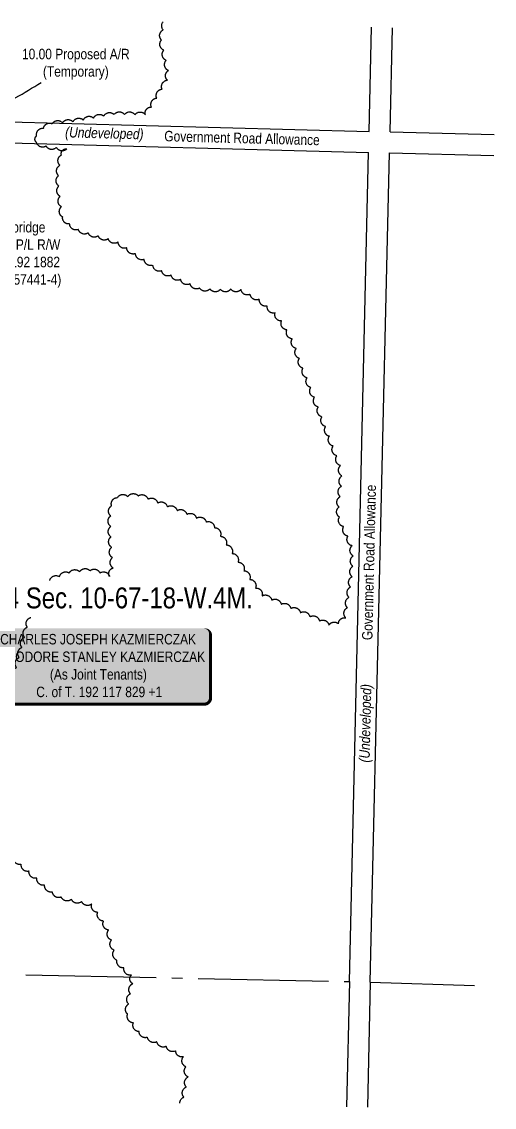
# Model space of a CAD drawing. Extents: x 392962 to 396118, y 6071879 to 6072937.
# Drawn here: x 393589 to 394042, y 6071879 to 6072919 of the extents above; entities that cross this region are included whole.
import ezdxf
from ezdxf.enums import TextEntityAlignment as Align

# ---------------------------------------------------------------- set-up
doc = ezdxf.new("R2010")
doc.units = 0
doc.header["$LTSCALE"] = 5
doc.header["$PDSIZE"] = 0.5
doc.linetypes.add('0', pattern=[1, 1, 0])
doc.linetypes.add('foc-QUARTERLINE', pattern=[33, 25, -3, 2, -3])
doc.layers.get('Defpoints').update_dxf_attribs({"color": 9})
for name, color, linetype in [('AS-OWNER', 7, 'Continuous'), ('C-SYMBOL', 7, 'Continuous'), ('L-QSEC', 8, 'foc-QUARTERLINE'), ('L-ROAD-T', 7, 'Continuous'), ('L-SEC', 7, 'Continuous'), ('T-BUSH', 110, '0'), ('T-EXISTING TFA-T', 220, 'Continuous')]:
    doc.layers.add(name, color=color, linetype=linetype)
doc.layers.add('F-RW-T', color=190, linetype='Continuous', lineweight=9)
doc.layers.add('T-TEXT', color=48, linetype='Continuous', lineweight=18)
doc.styles.add('175L', font='ARIALN.TTF', dxfattribs={"height": 20})
doc.styles.add('80', font='ARIALN.TTF', dxfattribs={"height": 10})
doc.styles.add('80CG', font='ARIALN.TTF', dxfattribs={"height": 10})
doc.styles.add('80L', font='ARIALN.TTF', dxfattribs={"height": 10})
doc.styles.add('80LS', font='ARIALNI.TTF', dxfattribs={"height": 10})
doc.dimstyles.new('Compass 5 000', dxfattribs={"dimscale": 5, "dimtxt": 9, "dimasz": 2, "dimexe": 0.2, "dimexo": 0.0625, "dimgap": 0.5, "dimtad": 0, "dimtih": 1, "dimtoh": 1, "dimzin": 0, "dimdsep": 46, "dimtxsty": '80CG', "dimcen": 0.1, "dimse1": 1, "dimse2": 1, "dimclrd": 256, "dimclrt": 256, "dimaunit": 1, "dimadec": 4, "dimazin": 0, "dimtfac": 0.06, "dimtofl": 0, "dimtmove": 0, "dimatfit": 1, "dimfxl": 0.2, "dimtolj": 1, "dimtzin": 0, "dimlwd": -1, "dimarcsym": 0})

# ---------------------------------------------------------------- blocks, each defined once
blk = doc.blocks.new('*U450')
h = blk.add_hatch(color=59)
edge = h.paths.add_edge_path()
edge.add_line((-101.5, -37), (101.5, -37))
edge.add_arc((101.5, -31), 6, 270, 360)
edge.add_line((107.5, -31), (107.5, 29.5))
edge.add_arc((101.5, 29.5), 6, 0, 90)
edge.add_line((101.5, 35.5), (-101.5, 35.5))
edge.add_arc((-101.5, 29.5), 6, 90, 180)
edge.add_line((-107.5, 29.5), (-107.5, -31))
edge.add_arc((-101.5, -31), 6, 180, 270)
at = {"color": 1, "flags": 128}
blk.add_lwpolyline([(-101.5, -37, 3, 3, 0), (101.5, -37, 3, 3, 0.414214), (107.5, -31, 3, 3, 0), (107.5, 29.5, 3, 0, 0.414214), (101.5, 35.5, 0, 0, 0), (-101.5, 35.5, 0, 0, 0.414214), (-107.5, 29.5, 0, 0, 0), (-107.5, -31, 0, 3, 0.414214)], format="xyseb", close=True, dxfattribs=at)
blk.add_lwpolyline([(-45.2, -18.4, 0, 7.5, 0), (0, 0, 0, 0, 0)], format="xyseb", dxfattribs=at)
at = {"color": 1, "style": '80'}
blk.add_attdef('ENTER_TEXT_001', (-36, -5), '', height=10, dxfattribs=at)
blk = doc.blocks.new('*D460')
at = {"layer": 'Defpoints', "color": 0, "transparency": 16777216}
for p in [(393521.1, 6072720), (393525.4, 6072710.3), (393527.8, 6072712.5)]:
    blk.add_point(p, dxfattribs=at)
at = {"layer": 'F-RW-T', "transparency": 16777216}
for p, q in [((393512.1, 6072725.3), (393505.4, 6072732.8)), ((393532, 6072702.9), (393538.6, 6072695.4)), ((393538.6, 6072695.4), (393548.6, 6072695.4))]:
    blk.add_line(p, q, dxfattribs=at)
for points in [[(393513.3, 6072726.4), (393510.8, 6072724.2), (393518.7, 6072717.8)], [(393533.2, 6072704), (393530.7, 6072701.8), (393525.4, 6072710.3)]]:
    blk.add_solid(points, dxfattribs=at)
at = {"layer": 'F-RW-T', "transparency": 16777216, "insert": (393588.6, 6072695.4), "char_height": 10, "attachment_point": 5, "style": '80CG'}
blk.add_mtext('\\A1;Enbridge\\P10.00 P/L R/W\\PPlan 192 1882\\P(AER 57441-4)', dxfattribs=at)

msp = doc.modelspace()

# ---------------------------------------------------------------- linework, layer by layer
at = {"layer": 'L-QSEC'}
for p, q in [((393097.969, 6072016.228), (393902.876, 6071999.162)), ((393922.952, 6071998.53), (394022.822, 6071995.458))]:
    msp.add_line(p, q, dxfattribs=at)
at = {"layer": 'L-SEC'}
for p, q in [((393921.834, 6072813.654), (393924.274, 6072913.504)), ((393941.949, 6072813.179), (393944.387, 6072912.974)), ((393117.136, 6072834.864), (393921.834, 6072813.654)), ((393116.606, 6072814.751), (393921.4, 6072793.538)), ((393941.949, 6072813.179), (394041.833, 6072810.721)), ((393902.876, 6071999.162), (393921.4, 6072793.538)), ((393922.991, 6071998.693), (393941.514, 6072793.063)), ((393941.514, 6072793.063), (394041.364, 6072790.607)), ((393902.876, 6071999.162), (393900.068, 6071879.195)), ((393922.99, 6071998.691), (393920.183, 6071878.768))]:
    msp.add_line(p, q, dxfattribs=at)
at = {"layer": 'T-BUSH', "flags": 128}
for points in [[(393615.717, 6072383.519, -0.52056705), (393625.052, 6072387.105, -0.52056705), (393634.387, 6072390.691, -0.52056705), (393644.324, 6072391.737, -0.52056705), (393654.275, 6072392.723, -0.52056705), (393663.801, 6072390.63, -0.52056705), (393673.085, 6072387.154, -0.52056705), (393676.521, 6072395.367, -0.52056705), (393675.777, 6072405.339, -0.52056705), (393675.033, 6072415.312, -0.52056705), (393674.385, 6072425.288, -0.52056705), (393674.247, 6072435.287, -0.52056705), (393674.11, 6072445.286, -0.52056705), (393675.032, 6072455.014, -0.52056705), (393680.531, 6072462.819, -0.52056705), (393690.496, 6072463.657, -0.52056705), (393700.461, 6072464.495, -0.52056705), (393709.845, 6072461.35, -0.52056705), (393719.157, 6072457.704, -0.52056705), (393728.469, 6072454.058, -0.52056705), (393737.78, 6072450.412, -0.52056705), (393747.092, 6072446.766, -0.52056705), (393756.404, 6072443.12, -0.52056705), (393765.715, 6072439.474, -0.52056705), (393773.624, 6072434.067, -0.52056705), (393779.256, 6072425.804, -0.52056705), (393784.888, 6072417.541, -0.52056705), (393790.52, 6072409.278, -0.52056705), (393796.152, 6072401.015, -0.52056705), (393801.784, 6072392.752, -0.52056705), (393807.416, 6072384.488, -0.52056705), (393813.048, 6072376.225, -0.52056705), (393819.274, 6072368.678, -0.52056705), (393828.436, 6072364.672, -0.52056705), (393837.599, 6072360.666, -0.52056705), (393846.761, 6072356.659, -0.52056705), (393855.923, 6072352.653, -0.52056705), (393865.086, 6072348.647, -0.52056705), (393874.248, 6072344.641, -0.52056705), (393883.411, 6072340.634, -0.52056705), (393892.526, 6072341.785, -0.52056705), (393899.528, 6072347.529, -0.52056705), (393901.034, 6072357.415, -0.52056705), (393902.539, 6072367.301, -0.52056705), (393904.044, 6072377.187, -0.52056705), (393905.549, 6072387.074, -0.52056705), (393906.277, 6072397.03, -0.52056705), (393906.571, 6072407.026, -0.52056705), (393905.52, 6072416.757, -0.52056705), (393901.47, 6072425.901, -0.52056705), (393897.417, 6072435.043, -0.52056705), (393893.332, 6072444.17, -0.52056705), (393892.991, 6072453.873, -0.52056705), (393894.149, 6072463.805, -0.52056705), (393895.307, 6072473.738, -0.52056705), (393895.818, 6072483.669, -0.52056705), (393894.414, 6072493.548, -0.52056705), (393890.852, 6072502.892, -0.52056705), (393887.289, 6072512.236, -0.52056705), (393883.726, 6072521.579, -0.52056705), (393880.164, 6072530.923, -0.52056705), (393876.601, 6072540.267, -0.52056705), (393873.038, 6072549.611, -0.52056705), (393869.476, 6072558.955, -0.52056705), (393865.913, 6072568.299, -0.52056705), (393862.35, 6072577.642, -0.52056705), (393858.451, 6072586.851, -0.52056705), (393854.946, 6072596.202, -0.52056705), (393851.981, 6072605.753, -0.52056705), (393848.119, 6072614.905, -0.52056705), (393843.022, 6072623.508, -0.52056705), (393837.925, 6072632.112, -0.52056705), (393831.653, 6072639.74, -0.52056705), (393824.137, 6072646.337, -0.52056705), (393816.621, 6072652.933, -0.52056705), (393807.835, 6072657.675, -0.52056705), (393798.968, 6072662.299, -0.52056705), (393789.234, 6072662.773, -0.52056705), (393779.254, 6072662.391, -0.52056705), (393769.265, 6072662.866, -0.52056705), (393759.341, 6072663.61, -0.52056705), (393750.236, 6072667.744, -0.52056705), (393741.13, 6072671.878, -0.52056705), (393732.025, 6072676.012, -0.52056705), (393722.919, 6072680.145, -0.52056705), (393714.533, 6072685.58, -0.52056705), (393706.198, 6072691.104, -0.52056705), (393697.862, 6072696.628, -0.52056705), (393689.526, 6072702.152, -0.52056705), (393681.191, 6072707.676, -0.52056705), (393671.752, 6072710.835, -0.52056705), (393662.161, 6072713.665, -0.52056705), (393652.57, 6072716.496, -0.52056705), (393643.158, 6072719.719, -0.52056705), (393634.716, 6072725.079, -0.52056705), (393628.104, 6072731.595, -0.52056705), (393626.896, 6072741.522, -0.52056705), (393625.687, 6072751.448, -0.52056705), (393624.478, 6072761.375, -0.52056705), (393624.185, 6072771.297, -0.52056705), (393625.505, 6072781.209, -0.52056705), (393626.825, 6072791.122, -0.52056705), (393632.072, 6072796.998, -0.52056705), (393622.161, 6072798.329, -0.52056705), (393612.25, 6072799.659, -0.52056705), (393602.959, 6072803.24, -0.52056705), (393603.15, 6072809.258, -0.52056705), (393609.816, 6072816.713, -0.52056705), (393618.087, 6072820.978, -0.52056705), (393628.045, 6072821.895, -0.52056705), (393638.003, 6072822.812, -0.52056705), (393647.839, 6072824.602, -0.52056705), (393657.667, 6072826.449, -0.52056705), (393667.495, 6072828.295, -0.52056705), (393677.346, 6072829.882, -0.52056705), (393687.345, 6072829.78, -0.52056705), (393697.345, 6072829.678, -0.52056705), (393707.344, 6072829.576, -0.52056705), (393713.137, 6072836.96, -0.52056705), (393718.25, 6072845.554, -0.52056705), (393723.363, 6072854.148, -0.52056705), (393728.476, 6072862.742, -0.52056705), (393729.535, 6072871.97, -0.52056705), (393727.288, 6072881.714, -0.52056705), (393725.041, 6072891.458, -0.52056705), (393722.794, 6072901.202, -0.52056705), (393724.46, 6072910.885, -0.36631005), (393724.464, 6072918.771, -0.36631005)], [(393740.331, 6071882.581, -0.31603959), (393744.22, 6071888.42, -0.52056705), (393746.596, 6071898.134, -0.52056705), (393748.47, 6071907.85, -0.52056705), (393746.203, 6071917.59, -0.52056705), (393743.937, 6071927.33, -0.52056705), (393736.426, 6071932.864, -0.52056705), (393727.411, 6071937.193, -0.52056705), (393718.397, 6071941.523, -0.52056705), (393709.383, 6071945.852, -0.52056705), (393701.307, 6071951.251, -0.52056705), (393695.838, 6071959.623, -0.52056705), (393690.369, 6071967.995, -0.52056705), (393691.291, 6071977.693, -0.52056705), (393692.978, 6071987.55, -0.52056705), (393695.412, 6071997.19, -0.52056705), (393693.929, 6072005.352, -0.52056705), (393686.824, 6072012.389, -0.52056705), (393680.162, 6072019.686, -0.52056705), (393677.476, 6072029.319, -0.52056705), (393674.79, 6072038.951, -0.52056705), (393672.104, 6072048.584, -0.52056705), (393667.228, 6072057.205, -0.52056705), (393661.635, 6072065.494, -0.52056705), (393655.994, 6072073.714, -0.52056705), (393646.232, 6072075.882, -0.52056705), (393636.47, 6072078.05, -0.52056705), (393626.708, 6072080.218, -0.52056705), (393618.302, 6072085.05, -0.52056705), (393610.807, 6072091.671, -0.52056705), (393603.313, 6072098.291, -0.52056705), (393595.818, 6072104.911, -0.52056705), (393588.323, 6072111.532, -0.52056705), (393580.829, 6072118.152, -0.52056705), (393576.826, 6072126.852, -0.52056705), (393574.576, 6072136.595, -0.52056705), (393572.326, 6072146.339, -0.52056705), (393569.927, 6072156.047, -0.52056705), (393567.5, 6072165.748, -0.52056705), (393563.661, 6072174.82, -0.52056705), (393558.079, 6072183.117, -0.52056705), (393552.497, 6072191.414, -0.52056705), (393546.915, 6072199.711, -0.52056705), (393546.95, 6072209.156, -0.52056705), (393548.832, 6072218.977, -0.52056705), (393551.729, 6072228.316, -0.52056705), (393558.157, 6072235.976, -0.52056705), (393564.49, 6072243.705, -0.52056705), (393569.793, 6072252.184, -0.52056705), (393573.497, 6072261.357, -0.52056705), (393576.083, 6072271.017, -0.52056705), (393578.668, 6072280.677, -0.52056705), (393581.254, 6072290.337, -0.52056705), (393583.84, 6072299.997, -0.52056705), (393586.425, 6072309.657, -0.52056705), (393589.011, 6072319.317, -0.52056705), (393591.596, 6072328.977, -0.52056705), (393594.182, 6072338.637, -0.52056705), (393597.488, 6072348.021)]]:
    msp.add_lwpolyline(points, format="xyb", dxfattribs=at)

# ---------------------------------------------------------------- block references
at = {"layer": 'AS-OWNER'}
ref = msp.add_blockref('*U450', (393662.324, 6072301.965), dxfattribs=at)
ref.add_attrib('ENTER_TEXT_001', 'CHARLES JOSEPH KAZMIERCZAK', (393568.181, 6072322.224), dxfattribs={"layer": '0', "color": 1, "height": 10, "style": '80'})
ref.add_attrib('ENTER_TEXT_002', 'THEODORE STANLEY KAZMIERCZAK', (393559.719, 6072305.38), dxfattribs={"layer": '0', "color": 1, "height": 10, "style": '80'})
ref.add_attrib('ENTER_TEXT_003', '(As Joint Tenants)', (393615.844, 6072288.543), dxfattribs={"layer": '0', "color": 1, "height": 10, "style": '80'})
ref.add_attrib('ENTER_TEXT_004', 'C. of T. 192 117 829 +1', (393602.758, 6072271.699), dxfattribs={"layer": '0', "color": 1, "height": 10, "style": '80'})

# ---------------------------------------------------------------- texts
at = {"layer": 'C-SYMBOL', "color": 3, "style": '175L'}
msp.add_text('N.E.1/4 Sec. 10-67-18-W.4M.', height=20, dxfattribs=at).set_placement((393660.247, 6072350.771), align=Align.BOTTOM_CENTER)
at = {"layer": 'L-ROAD-T', "style": '80L'}
for rotation, p in [(358.49013, (393799.997, 6072807.342)), (88.664166, (393921.717, 6072400.797))]:
    msp.add_text('Government Road Allowance', height=10, rotation=rotation, dxfattribs=at).set_placement(p, align=Align.MIDDLE_CENTER)
at = {"layer": 'T-EXISTING TFA-T', "insert": (393640.697, 6072877.963), "char_height": 10, "attachment_point": 5, "style": '80CG'}
msp.add_mtext('\\A1;10.00 Proposed A/R\\P(Temporary)', dxfattribs=at)
at = {"layer": 'T-TEXT', "style": '80LS'}
for rotation, p in [(358.49013, (393668.073, 6072812.046)), (88.664166, (393918.122, 6072246.651))]:
    msp.add_text('(Undeveloped)', height=10, rotation=rotation, dxfattribs=at).set_placement(p, align=Align.MIDDLE_CENTER)

# ---------------------------------------------------------------- dimensions: what is measured, and where the dimension line sits
at = {"layer": 'F-RW-T'}
dim = msp.add_linear_dim(base=(393525.357, 6072710.347), p1=(393521.14, 6072719.975), p2=(393527.778, 6072712.496), angle=311.59177, text='Enbridge\\P10.00 P/L R/W\\PPlan 192 1882\\P(AER 57441-4)', dimstyle='Compass 5 000', dxfattribs=at)
dim.commit()
dim.dimension.update_dxf_attribs({"geometry": '*D460', "text_midpoint": (393588.64, 6072695.389), "dimtype": 161})

# ---------------------------------------------------------------- leaders
at = {"layer": 'T-EXISTING TFA-T', "path_type": 1}
msp.add_leader([(393390.531, 6072833.998), (393583.137, 6072846.166), (393607.336, 6072860.447)], dimstyle='Compass 5 000', override={"dimgap": 0.5, "dimtad": 0}, dxfattribs=at)

doc.saveas('drawing.dxf')
